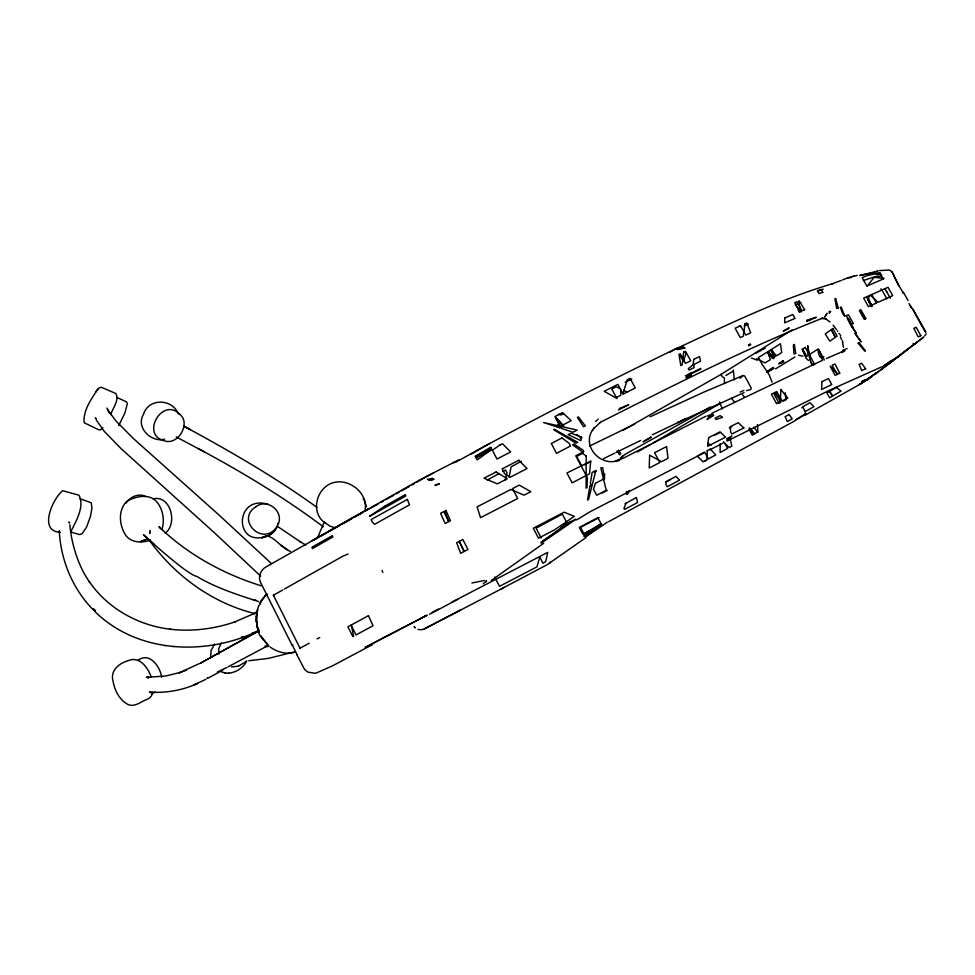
<?xml version="1.0" encoding="UTF-8"?>
<svg xmlns="http://www.w3.org/2000/svg" width="975" height="975" viewBox="0 0 975 975"><rect width="100%" height="100%" fill="white"/><g stroke="black" fill="none" stroke-linecap="round" stroke-linejoin="round"><path stroke-width="1.46" d="M299.52 647.217L299.995 648.18L309.197 643.195M256.961 612.276L256.291 619.795L257.022 611.581M720.196 443.588L720.111 452.534L727.569 448.476L724.778 443.186M620.856 389.963L620.77 395.277L615.737 397.812L604.195 391.292L617.87 384.406L623.086 394.119L635.298 387.989L630.069 378.312L627.303 379.689L622.867 393.717M733.261 369.927L734.37 379.945M259.094 631.349C256.047 636.053 276.51 649.472 264.981 645.962M256.437 622.148L256.291 619.929L257.498 627.937L256.34 616.151M150.065 530.327L149.711 533.569L149.687 531.85M724.303 378.922L724.51 383.553M259.655 604.805L261.605 600.247L266.967 594.165L264.457 596.615M256.327 616.31L256.852 612.763M364.808 511.022C368.989 494.691 351.158 479.42 335.595 482.15C318.143 484.88 309.697 509.584 323.225 521.528M152.722 692.543C152.076 695.577 149.992 698.417 146.969 699.38C140.887 701.61 134.513 707.789 127.701 704.328C119.425 699.782 114.684 690.519 113.112 681.476C109.383 668.789 122.119 661.294 132.844 659.478C142.447 659.332 148.322 669.338 151.405 677.211M509.169 476.958L511.083 466.891L521.259 461.26M626.925 491.437L626.401 494.179L628.302 493.167L629.119 490.352M603.757 479.7L604.853 474.13M913.088 344.187L913.234 343.456M278.046 523.161C277.192 529.644 271.952 535.324 265.505 536.506L268.564 535.567M926.177 333.791L924.69 335.888M843.387 349.781L841.973 352.499L843.607 351.073L842.644 351.622M161.899 529.632C165.08 519.724 162.849 508.036 155.525 500.504C147.786 493.545 135.44 496.592 127.116 501.065C118.523 509.023 118.962 522.953 124.203 532.667C128.883 542.648 141.107 543.745 150.382 539.992M505.172 480.127L507.037 472.899L505.501 469.974L502.893 471.425M273.877 596.018L273.293 595.274L282.689 590.021M686.168 352.609L683.536 361.591L680.209 355.461M69.968 524.745L69.907 525.159C71.212 542.161 77.927 565.987 89.639 582.112L89.213 581.49C107.53 608.461 138.377 625.523 170.515 629.253L169.857 629.155C192.051 631.898 215.073 628.79 235.45 621.709L234.232 622.16L255.133 613.117L254.195 613.836L256.803 611.532M257.071 610.716L258.838 605.329M898.438 284.798L903.106 292.853M278.302 524.05C283.908 511.107 267.077 497.92 255.864 506.768M257.254 611.471L257.887 609.753M884.508 366.527L883.216 367.807M626.157 502.917L623.976 508.499L624.487 509.45L637.601 502.515L636.407 497.482L625.012 503.819M903.021 293.061L903.374 292.183L908.03 300.422M324.383 521.832L317.362 538.09L313.377 540.333M805.447 413.461L804.923 414.753L806.24 414.168M592.483 430.548L594.08 428.001C579.906 444.637 600.247 467.976 619.198 460.115L615.639 460.956L623.208 458.226L706.01 416.179M110.723 414.668C112.564 408.293 119.803 399.872 115.781 393.473L101.29 387.233L98.975 388.05L96.988 390.219M826.312 314.608L826.983 313.255L825.727 315.583M178.291 413.875C172.563 398.69 148.566 397.715 143.532 414.229C135.318 427.538 151.466 442.918 164.629 439.152M118.755 425.612L124.946 412.876L127.396 403.492L126.458 401.858L116.89 397.434M740.074 378.215L742.974 375.57L744.595 375.875L751.225 387.928L750.677 389.622L746.618 390.609M275.328 529.181L272.768 532.521L268.442 535.628M618.942 460.809L622.428 456.251L626.011 453.802L710.495 406.953M71.431 530.51C76.428 520.455 84.862 505.915 78.902 495.178L62.692 490.742C53.003 498.14 37.72 531.424 60.365 532.301M97.878 389.086C91.418 398.86 82.863 410.646 84.143 422.748L98.975 429.89L100.547 429.743L102.85 427.757M214.488 644.024L211.014 650.727L210.661 657.918M485.635 582.185L486.574 580.808L483.222 583.818M221.264 642.964L218.802 648.546L218.741 654.03M263.518 597.712L260.581 601.977L263.945 597.346M125.885 503.368C129.919 496.97 138.755 492.692 145.86 496.592M842.753 351.512L843.68 350.33L841.973 352.499M95.721 391.816L96.501 390.829M867.165 286.077L874.563 276.815L881.229 276.205M870.541 294.95L868.713 297.119A9.811 1.584 61.2 0 0 871.65 305.553M276.12 527.865C261.653 546.475 235.718 519.297 255.816 506.793M593.799 428.464L600.393 422.321M886.433 291.318L890.394 298.265M883.204 367.819L880.23 370.183L892.942 360.75L875.197 374.107L878.451 371.438M595.554 421.553L598.114 419.165M418.019 629.411L421.249 629.777L424.369 628.875L504.173 587.438M265.054 595.957L267.126 594.189M725.851 375.497L733.102 371.219M766.582 371.731L773.248 367.417L773.736 368.002L766.984 372.084M901.461 354.291L885.532 365.954L916.671 342.554M907.871 349.135L912.076 345.918M882.984 366.454L885.922 364.211M165.238 533.142C177.95 523.758 170.759 494.752 153.087 498.834M563.111 525.147L565.537 523.417M491.217 580.503L543.697 543.282M872.893 375.375L876.428 372.901M600.6 524.27L584.074 534.02L580.564 527.378L599.077 517.542M585.378 536.518L600.125 526.147M585.853 537.652L547.694 564.342M871.516 376.959L866.897 380.128M876.196 373.072L859.121 384.784L874.185 374.485M542.819 541.088L567.694 524.148L560.954 527.353M585.585 536.969L607.291 522.186M576.676 519.919L589.57 512.033L703.938 452.851M792.127 329.903L719.648 375.229L622.757 430.402M608.583 521.686L794.918 420.822M546.987 564.793L501.162 588.997M244.164 662.744L238.387 666.169M823.838 356.57C817.562 364.053 815.856 335.4 822.23 359.495M895.952 358.142L887.896 362.712M771.42 350.671L772.115 350.244L775.661 355.936M794.905 356.996L775.612 368.842M720.452 403.223L653.433 442.833M781.584 363.127L783.912 361.701M767.422 371.694L773.346 368.123M768.093 371.816L773.858 368.343M669.484 352.426L675.541 348.94L676.991 348.392L676.991 349.538L683.487 346.454M599.808 422.723L602.038 421.419C674.639 384.845 747.203 347.697 822.961 318.008L821.328 318.411L826.361 319.069L825.24 318.508L830.005 321.908M455.142 462.54C527.256 422.346 600.99 385.003 675.297 349.038L677.064 348.294C728.008 324.541 778.867 299.63 832.906 283.591L831.724 283.993L841.157 280.483M471.413 453.923L489.511 443.479M643.585 448.451L637.358 451.973M644.719 447.793L650.422 444.551M762.779 349.562L765.253 348.16M841.9 352.048L845.057 350.683M311.269 541.113L368.075 509.023L266.017 566.938C260.508 569.875 257.741 577.176 260.764 582.806L292.049 645.182M284.31 589.058L342.822 556.213L348.087 554.019M320.007 536.616L339.885 525.452M342.53 523.953L351.804 518.749M354.461 517.262L362.408 512.789M365.052 511.302L367.709 509.815M370.329 508.341L378.129 503.965M380.725 502.503L383.321 501.053M385.917 499.59L393.705 495.215M396.301 493.752L398.909 492.29M401.505 490.839L409.293 486.452M411.889 485.002L414.485 483.539M417.081 482.077L427.123 476.178M684.779 418.897L677.918 422.736L677.564 422.212M801.755 407.842L802.632 407.343M805.021 411.682L813.893 406.685L809.981 402.675L802.839 406.733L805.216 412.011M428.622 480.248L432.352 478.164M805.508 414.948L858.609 385.064M199.144 663.695L179.205 672.848L186.444 670.142M487.183 480.102L498.956 473.594M259.508 630.447L200.021 663.414L259.326 630.581M266.772 646.23L228.26 666.754M208.869 677.71L222.751 670.166M317.094 638.918L319.727 637.492M426.904 476.446L432.681 473.326M205.969 679.27L193.72 685.084M704.352 461.407L706.656 460.163M666.023 482.003L670.434 479.651M266.382 536.25L267.637 535.58M372.487 644.621L332.536 665.84L315.547 673.323L307.808 672.092L304.675 669.569L296.875 654.798M429.561 614.311L457.933 599.235M755.893 353.206L761.633 350.171M452.534 463.101L459.152 459.627M583.342 452.924L576.627 456.422L581.807 466.172M584.354 464.843L589.436 462.199M594.421 472.071L596.115 471.193M602.111 493.058L607.242 490.388M420.81 618.284L425.88 615.652M432.205 612.361L438.543 609.082M451.9 602.136L539.516 556.628L542.977 563.233L545.744 561.576L547.694 552.386L539.943 556.408L536.969 566.841L499.517 586.328L494.691 577.029M424.369 628.875L460.688 610.009L458.396 610.911M455.167 461.723L419.92 479.871L368.367 509.035L369.038 509.072M563.599 413.632L561.003 414.972L558.517 414.314M709.873 449.828L722.975 443.162M727.021 441.114L830.542 389.756L881.68 366.868M714.334 435.411L719.757 432.681M729.227 427.915L731.75 426.66M625.121 382.334L631.849 378.982M711.982 413.217L822.559 360.275M226.98 667.388L217.279 672.068M603.379 458.774L614.884 453.07M589.729 445.989L634.615 424.174M616.188 452.424L640.648 440.456M780.817 402.322L779.013 403.211L773.894 393.827L774.942 393.327L781.133 400.701M783.303 401.103L785.911 399.835L785.228 392.791M685.852 377.727L690.995 375.241L690.678 374.668L687.509 375.862M245.127 661.781L246.76 661.001C243.494 667.814 235.865 672.616 228.418 673.213M652.324 434.789L684.998 419.226M650.081 416.812L704.145 391.987L743.218 375.46M151.357 693.761L155.147 691.982M685.864 418.823L744.01 392.633M137.95 660.453C149.553 651.288 160.278 666.9 161.692 677.32M826.41 358.568L843.582 351.073M744.193 325.979L748.373 324.151M740.147 392.072L743.852 390.487M194.598 684.706L197.572 683.438C182.581 690.398 165.823 693.14 149.37 692.213L152.868 692.372M844.691 349.501L847.165 348.489M253.037 633.116L251.928 633.567L258.046 630.947C205.993 656.187 136.902 653.494 94.477 611.106M842.485 279.935L847.836 277.79M807.02 320.994L809.287 320.092L809.859 320.714M242.738 637.175L243.884 636.736L241.873 637.492M842.278 340.348L842.814 342.262M292.914 644.902L292.329 645.121L297.143 654.725M800.792 302.738L795.271 304.773L801.292 311.963M238.339 666.181L231.502 666.949M853.637 276.449L857.159 275.34M847.872 277.777L854.076 275.974M70.809 532.021L79.475 534.568L81.998 533.812L86.507 527.207L90.443 516.457L91.955 508.146L91.26 502.808L79.95 498.725M863.338 280.52L873.417 277.192L884.13 278.436M180.607 672.323L165.701 676.004L146.616 677.308L148.809 677.393L146.823 677.296L147.578 677.381M295.181 651.739L268.393 658.381L248.796 660.757M471.888 582.989L484.502 580.466M847.397 318.411L852.15 326.881L853.015 326.686M294.023 652.47C285.736 654.481 276.839 651.958 270.063 646.973M879.523 270.599L889.358 270.014L891.832 271.623L894.051 275.693L892.027 272.062M848.969 277.936L851.711 277.436M675.297 349.038L677.064 348.294M179.9 414.326C162.484 396.313 139.937 435.008 164.543 440.858C178.206 445.819 191.587 422.553 179.303 413.985M149.017 539.541L154.355 544.842C117.768 510.729 184.823 574.677 196.633 576.322C215.877 587.852 237.534 594.762 258.607 601.575M880.218 273.134L877.281 273.414L876.281 274.67L881.619 274.487M798.598 355.253L802.9 356.168M221.52 671.946L225.408 673.006M224.933 672.969L228.967 673.25M164.958 645.547L165.628 645.633M173.014 646.523L173.684 646.608M207.736 678.173L207.102 678.076L207.712 678.173M335.485 527.889L330.001 526.159L325.236 522.88M751.481 358.044L757.38 360.214M147.542 677.381L148.432 678.1M253.61 599.637L256.072 600.295M254.036 613.36C212.087 602.818 175.329 575.859 149.992 541.137M267.954 504.27C234.5 494.288 233.549 548.108 266.918 536.153L261.873 537.944C271.026 530.632 279.813 547.889 290.465 551.375M261.105 585.78C223.373 574.031 187.748 554.482 159.23 526.939L161.375 529.011L159.022 526.683M749.275 427.988L751.932 432.839L754.735 433.96M707.679 443.393L711.275 445.027M619.917 388.525L616.273 386.746L611.764 389.001L616.931 398.641M623.647 390.341L627.388 392.169M756.661 358.642L765.046 362.932L770.372 359.665L767.715 351.792L758.367 357.581L762.292 364.613M176.231 436.946L204.421 451.925M198.01 448.476C241.495 471.717 283.896 497.201 323.371 526.829M241.325 637.175L244.347 639.21M183.483 425.929C229.271 450.828 274.633 476.787 316.936 507.353M184.312 426.392L190.247 429.658L186.554 427.623M724.583 378.008L722.292 376.728L721.037 374.4M299.752 541.478L305.736 544.964M300.824 542.149L277.083 526.134M258.96 630.24L257.546 628.071L259.167 632.227L257.827 628.899M280.849 545.196L287.686 549.693M739.428 325.857L741.414 327.198M805.716 357.874L808.409 360.421M576.932 434.533L581.429 438.397M813.528 365.211L811.383 363.236L812.175 364.93M271.477 563.599L218.997 515.007L133.563 438.689L115.964 420.956L107.701 409.878L109.529 412.888L109.212 412.364M260.678 576.164L214.658 532.984L121.229 448.78L104.374 431.498L96.293 420.067M414.351 627.035L415.179 627.827L414.192 626.584M723.401 441.833L729.227 447.574L731.859 446.136L730.019 438.189M734.553 401.944L731.311 398.214M325.138 522.795L324.456 522.039M93.71 610.326C72.772 589.29 60.682 560.223 59.28 530.668M563.733 425.904L555.994 417.556L561.137 427.257M742.523 394.875L744.303 396.837M555.86 417.629L563.379 426.087M267.613 644.694L260.764 635.785M749.958 428.317L754.626 433.643L757.843 431.864L757.453 424.503M838.963 333.389L840.718 335.473M762.438 364.735L769.251 374.948L772.078 382.273M833.101 325.163L836.379 329.55M753.675 427.062L757.746 432.315M363.163 498.627L363.785 499.517M872.43 306.162L868.384 300.178L871.516 306.735M866.897 297.753L868.481 300.117M618.369 450.109L620.783 453.728L619.576 454.789L617.102 450.962M871.284 305.102L868.237 300.276L871.065 305.224M885.007 288.966L887.031 292.305M910.089 305.431L911.613 307.99M909.017 303.505L911.723 308.088M837.44 330.793L837.83 331.463M912.685 308.685L925.848 332.024M886.872 298.764L884.106 293.853A10.274 1.743 61.2 0 0 880.9 288.832M860.291 310.245L865.093 318.825M851.675 324.261L848.299 318.216L847.616 318.35L852.15 326.881M912.271 308.514L925.446 332.292M798.074 309.818L799.512 312.402M824.387 360.031L818.22 348.928L808.909 354.912L810.883 362.785L807.739 345.723L808.702 353.633L814.71 364.467M771.993 351.756L774.832 356.899L772.358 358.434L768.471 351.305L770.165 350.244L776.77 355.692L781.706 352.584L780.439 343.712L770.908 349.769L774.552 356.411M773.797 358.642L771.578 354.62L768.763 352.316L767.995 352.779L769.933 356.302M775.673 392.974L780.183 401.164M751.323 429.878L753.663 434.168L752.2 434.972L749.056 429.171M751.932 432.839L753.053 434.887M722.378 408.854L720.062 403.626M860.389 310.196L865.008 318.862M557.59 424.466L559.516 428.098M566.755 522.551L562.295 514.093L536.067 528.182L541.186 537.932M364.357 500.455L366.478 506.744M898.987 285.894L894.002 275.998L897.878 283.969M273.402 595.213L299.995 648.18M106.872 408.074L108.018 410.402M840.413 336.789L841.474 339.3M259.764 603.854L259.533 602.891M720.074 403.674L719.538 401.858M842.485 342.262L843.485 347.295M626.352 491.705L626.974 494.215M257.656 628.412L256.401 621.562M817.952 290.501A306.235 23.254 -27.8 0 1 823.144 289.136M382.005 570.46A30.237 27.288 71.3 0 1 382.858 572.41M265.529 646.888A11.407 10.286 71.6 0 1 268.734 645.84M586.158 456.02L586.109 488.158L586.974 487.707L587.389 477.713L575.762 455.812L581.722 452.692L586.158 456.02M707.204 450.694L706.96 459.676L703.024 461.797L697.308 456.093L704.657 452.083L708.35 458.92L715.735 454.911L710.3 449.012L707.204 450.694M649.63 455.24L649.204 468L659.843 462.528L654.578 452.705L666.595 446.562L668.009 458.335L661.537 461.65L649.63 455.24M780.89 389.525L780.353 401.773L776.563 403.638L771.347 394.168L776.758 391.536L781.95 400.993L787.824 398.105L780.89 389.525M581.612 437.19L580.856 440.602L568.23 434.679L571.082 433.192L581.612 437.19M829.384 311.512L829.286 313.207L830.651 311.391L829.384 311.512M748.666 344.711L748.581 345.857L750.713 344.857L750.323 343.943L748.666 344.711M666.193 481.613L665.974 484.502L667.193 486.781L679.599 480.151L675.919 476.397L666.193 481.613M686.851 377.325L686.802 377.947L691.458 375.022L690.751 373.486L700.745 368.379L700.757 369.172L689.666 374.534L686.851 377.325M821.937 381.627L821.572 389.476L831.773 384.564L828.409 378.544L821.937 381.627M590.728 461.212L589.497 473.777L572.154 482.844L566.938 472.985L590.728 461.212M784.826 317.911L784.643 322.822L795.039 318.411L792.846 314.535L784.826 317.911M864.52 380.153L861.766 381.725L864.52 380.153M683.658 352.158L682.171 364.942L680.782 365.613L679.027 354.364L680.245 353.779L685.449 363.37L690.739 360.823L685.547 351.268L683.658 352.158M708.703 437.592L707.606 446.282L725.583 437.153L720.074 431.84L708.703 437.592M745.095 323.724L743.267 336.229L740.281 337.582L735.138 328.197L740.586 325.747L745.729 335.107L750.701 332.841L746.728 322.993L745.095 323.724M788.799 327.917L788.678 328.746L783.315 331.061L788.799 327.917M693.847 359.336L693.201 363.431L693.822 364.504L700.537 361.274L699.526 356.606L693.847 359.336M589.851 486.208L587.572 500.017L588.498 499.541L591.886 486.159L590.338 483.247L592.13 472.412L595.871 470.462L592.191 484.989L589.851 486.208M595.408 483.308L593.519 489.231L596.712 495.251L606.243 490.267L600.795 467.89L602.708 467.707L604.634 478.493L595.408 483.308M585.207 425.734L583.525 426.721L577.395 417.422L578.37 416.91L585.207 425.734M499.797 445.112L502.503 443.722L510.668 451.998L496.97 459.03L492.351 450.218L499.797 445.112M806.752 320.361L806.788 321.116L816.331 317.277L806.752 320.361M690.641 373.267L686.973 375.838L685.425 375.789L690.641 373.267M731.664 436.227L727.082 440.127L726.753 438.713L731.664 436.227M709.191 416.739L707.033 419.543L713.639 415.533L707.436 415.935L712.603 413.924L713.164 414.765L709.191 416.739M550.339 562.209L549.486 563.184L550.339 562.209M825.435 316.071L824.594 316.887L825.435 316.071M722.451 417.361L715.943 419.482L715.187 418.117L720.172 415.63L722.451 417.361M622.684 455.995L621.319 457.397L622.684 455.995M620.283 408.184L618.503 409.902L628.741 404.722L620.283 408.184M883.85 365.978L883.35 366.381L892.576 360.348L883.85 365.978M692.957 364.918L688.301 368.635L689.057 370.049L694.054 367.636L693.847 364.821L692.957 364.918M860.815 383.638L859.987 384.272L869.566 377.995L860.815 383.638M900.327 354.912L894.977 359.019L908.042 349.05L900.327 354.912M914.453 344.126L913.343 344.979L923.739 337.058L914.453 344.126M893.941 359.543L884.459 366.637L893.941 359.543M920.851 335.705L918.206 336.936L913.843 328.331L916.147 327.283L920.851 335.705M832.882 328.49L831.468 329.513L835.148 337.472L829.835 341.177L825.264 333.95L831.297 329.635L835.514 337.204L837.098 336.082L832.882 328.49M595.103 527.755L583.769 535.884L584.196 536.664L601.685 524.623L595.103 527.755M491.924 449.378L477.177 459.883L476.129 458.006L491.924 449.378M569.437 522.125L540.857 542.453L541.271 543.124L575.908 519.273L569.437 522.125M574.202 516.397L555.019 529.596L538.517 538.176L533.288 528.231L564.232 512.18L574.202 516.397M601.002 523.526L594.104 528.279L582.831 534.129L579.284 527.402L597.931 517.725L601.002 523.526M312.804 546.731L311.927 547.328L312.402 548.559L332.755 537.03L332.402 535.616L312.804 546.731M491.217 447.964L475.837 457.519L475.093 456.251L490.864 447.232L491.217 447.964M384.577 506.257L369.501 516.323L405.783 495.995L405.356 494.605L384.577 506.257M805.204 347.368L802.705 349.001L806.739 356.302L808.153 355.388L807.629 351.756L805.204 347.368M684.84 348.087L677.893 349.501L683.097 347.039L684.84 348.087M794.369 344.516L793.321 345.187L794.016 353.974L795.734 353.45L794.369 344.516M802.291 349.269L805.691 356.96L802.291 349.269M805.204 413.9L795.503 420.018L806.045 414.168L805.204 413.9M782.876 360.713L778.659 363.882L783.315 361.237L782.876 360.713M836.367 387.416L829.737 391.304L832.431 396.13L829.591 397.763L826.934 392.937L829.445 391.487L832.626 396.021L841.059 391.146L836.367 387.416M407.306 499.395L371.097 519.651L372.401 522.21L374.607 524.306L409.524 504.818L407.306 499.395M789.055 414.509L785.119 416.703L787.349 421.541L792.236 418.823L789.055 414.509M650.825 437.044L643.061 441.846L651.166 437.568L650.825 437.044M368.465 615.688L351.317 624.975L353.596 636.212L352.852 636.614L347.892 626.815L351.061 625.109L356.033 634.908L373.047 625.755L368.465 615.688M433.814 479.225L431.681 480.37L427.452 479.273L433.814 479.225M384.577 637.138L365.113 647.51L427.208 615.152L384.577 637.138M445.916 510.461L444.685 511.119L448.671 521.649L445.161 523.502L440.578 513.289L443.735 511.619L448.878 521.54L450.413 520.723L445.916 510.461M459.188 541.43L456.653 542.77L460.663 553.349L463.942 551.606L459.42 541.296L462.82 539.504L467.963 549.486L464.356 551.387L459.188 541.43M562.514 412.657L554.946 416.617L561.161 428.305L572.983 432.205L577.127 430.048L543.611 422.528L558.285 427.367L571.167 420.639L562.514 412.657M561.953 437.946L551.314 443.503L556.518 453.314L570.546 445.989L569.107 443.284L561.953 437.946M574.068 444.137L572.654 444.88L582.794 452.132L583.793 451.608L583.16 450.182L574.068 444.137M554.373 429.402L553.739 429.731L564.891 436.41L566 435.837L577.651 442.272L576.042 443.113L565.732 436.922L564.793 435.167L554.373 429.402M510.729 489.499L477.153 506.829L480.529 517.676L517.676 498.481L512.484 488.597L519.248 485.111L530.814 491.692L524.099 495.166L510.729 489.499M496.141 471.961L484.027 478.189L497.372 483.844L507.305 478.725L496.141 471.961M518.834 460.273L502.137 468.865L504.758 473.874L510.23 477.226L527.012 468.573L518.834 460.273M743.815 427.952L731.737 434.046L730.665 432.01L730.287 426.697L738.282 422.675L743.815 427.952M839.731 373.23L837.854 374.107L830.188 366.198L835.124 375.387L837.172 374.424L832.114 365.308L834.966 363.992L839.731 373.23M876.415 303.042L868.432 306.637L863.655 298.118L870.358 295.145L878.036 302.311L892.734 295.681L888.018 287.296L871.662 294.56L876.415 303.042M865.654 368.782L861.729 370.549L859.109 364.394L861.681 363.261L865.654 368.782M883.301 278.923L866.909 286.102L862.156 277.643L866.604 275.73L879.877 272.854L883.301 278.923M865.776 318.52L864.179 319.215L859.365 310.635L860.974 309.952L865.776 318.52M435.801 485.075L434.947 485.416L439.359 483.734L435.801 485.075M865.422 350.732L864.679 351.037L857.902 342.993L858.963 342.578L865.422 350.732M804.643 309.733L801.877 310.854L796.868 301.823L794.771 302.664L799.78 311.707L800.877 311.269L798.44 301.202L799.268 300.873L804.643 309.733M877.829 271.074L873.527 272.805L859.658 275.486L877.829 271.074M146.64 539.248L140.778 541.539L146.64 539.248M861.059 341.762L855.075 333.413L861.059 341.762M856.111 333.036L850.614 324.517L853.381 323.542L848.518 314.84L846.337 315.571L850.237 323.871L856.111 333.036M844.838 316.083L842.766 313.804L840.34 307.235L841.096 306.991L844.838 316.083M838.195 307.942L836.66 308.38L834.892 298.728L835.746 298.447L838.195 307.942M822.742 292.329L819.061 293.548L817.416 291.159L821.608 289.782L822.742 292.329M268.247 536.165L268.259 536.165M68.981 522.21L69.554 522.771L68.981 522.21M96.135 418.738L95.44 418.165L96.135 418.738M95.148 610.557L93.356 608.827L95.148 610.557"/></g></svg>
